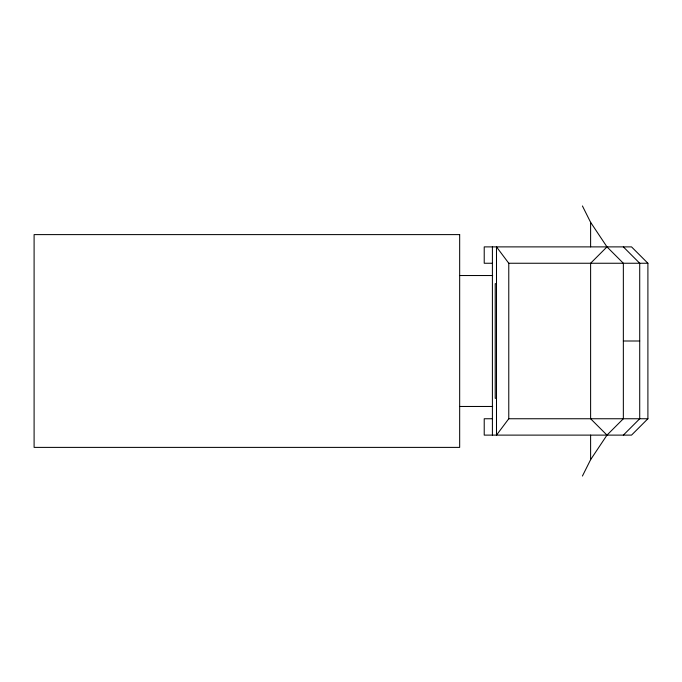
<?xml version="1.0" encoding="UTF-8"?>
<svg xmlns="http://www.w3.org/2000/svg" width="682" height="682" viewBox="0 0 682 682"><rect width="100%" height="100%" fill="white"/><g stroke="black" fill="none" stroke-linecap="round" stroke-linejoin="round"><path stroke-width="1.02" d="M582.428 476.036L590.612 459.668L606.98 435.116L623.348 418.748L623.348 263.252L606.98 246.884L590.612 222.332L582.428 205.964M508.772 418.748L496.496 435.116L496.496 246.884L508.772 263.252L508.772 418.748L647.9 418.748L647.9 263.252L631.532 246.884L484.22 246.884L484.22 263.252L492.489 263.252M606.98 246.884L590.612 263.252L590.612 418.748L606.98 435.116M623.348 435.116L639.716 418.748L639.716 263.252L623.348 246.884M647.9 418.748L631.532 435.116L484.22 435.116L484.22 418.748L492.489 418.748M508.772 263.252L647.9 263.252M459.668 275.528L492.651 275.528M496.496 283.712L495.217 283.712L495.217 398.288L496.496 398.288M623.348 341L639.716 341M459.668 406.472L492.651 406.472M590.612 222.332L590.612 246.884M590.612 435.116L590.612 459.668M492.404 246.884L492.404 435.116M459.668 234.608L34.1 234.608L34.1 447.392L459.668 447.392L459.668 234.608"/></g></svg>
